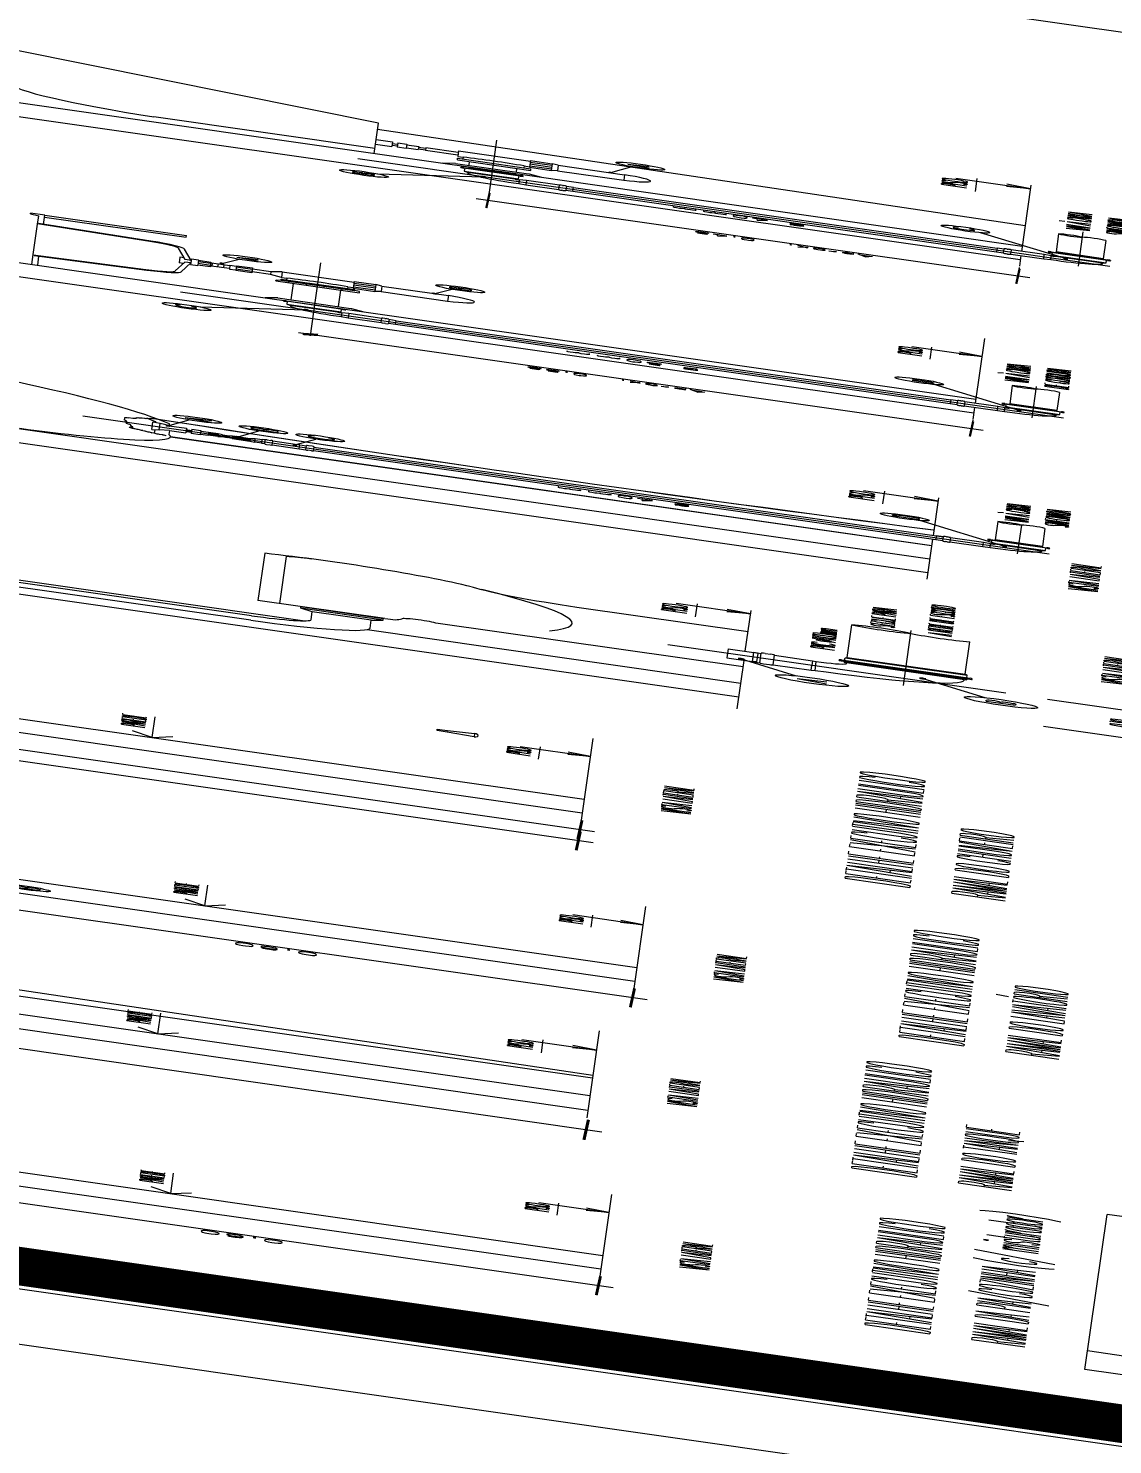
# Model space of a CAD drawing. Header units: millimetres. Extents: x -361192058 to 101130107379, y -14071650034 to 19218552450.
# Drawn here: x -132941.8 to -132774.2, y 43845.6 to 44064.6 of the extents above; entities that cross this region are included whole.
import ezdxf
from ezdxf.enums import TextEntityAlignment as Align

# ---------------------------------------------------------------- set-up
doc = ezdxf.new("R2010")
doc.units = ezdxf.units.MM
doc.header["$LTSCALE"] = 0.5
doc.linetypes.add('CENTER2', pattern=[28.575, 19.05, -3.175, 3.175, -3.175])
for name, color, linetype in [('01', 1, 'Continuous'), ('02', 2, 'Continuous'), ('DETALLHES_ESGOTO', 3, 'Continuous'), ('DETALLHES_HIDRAULICO', 4, 'Continuous'), ('TEXTO0', 7, 'Continuous'), ('TXT_0', 7, 'Continuous'), ('TXT_1', 3, 'Continuous'), ('TXT_2', 6, 'Continuous')]:
    doc.layers.add(name, color=color, linetype=linetype)
doc.styles.add('ADITIVOCAD', font='ROMANS.shx')
doc.styles.add('ROMANS', font='romans', dxfattribs={"height": 0.1})
doc.styles.get("Standard").update_dxf_attribs({"font": 'txt.shx', "height": 0.12})

# ---------------------------------------------------------------- blocks, each defined once
blk = doc.blocks.new('_ARCHTICK')
at = {"color": 0, "linetype": 'ByBlock', "const_width": 0.15}
blk.add_lwpolyline([(-0.5, -0.5), (0.5, 0.5)], dxfattribs=at)
blk = doc.blocks.new('APROVADO QUADRA 21.2 MBVII')
at = {"color": 0, "linetype": 'ByBlock', "lineweight": 18, "const_width": 0.00605}
blk.add_lwpolyline([(4771.6145, 2399.6934), (4771.5741, 2399.7337)], dxfattribs=at)
at = {"layer": '01', "lineweight": 18}
for p, q in [((4758.9411, 2399.2141), (4758.9411, 2399.241)), ((4758.9411, 2399.241), (4758.995, 2399.241)), ((4758.995, 2399.241), (4758.995, 2399.2141)), ((4758.9142, 2399.1434), (4758.9411, 2399.2141)), ((4758.9411, 2399.2141), (4758.995, 2399.2141)), ((4758.995, 2399.2141), (4759.0219, 2399.1434)), ((4759.0219, 2399.1434), (4758.9142, 2399.1434)), ((4758.9142, 2399.1434), (4758.9142, 2399.1391)), ((4759.0219, 2399.1391), (4759.0219, 2399.1434))]:
    blk.add_line(p, q, dxfattribs=at)
blk.add_arc((4758.9681, 2399.3876), 0.2542, 257.7761, 282.2239, dxfattribs=at)
at = {"layer": '02', "lineweight": 18}
blk.add_line((4785.5972, 2402.1617), (4785.5972, 2381.5989), dxfattribs=at)
blk.add_lwpolyline([(4738.2722, 2380.7867), (4799.4722, 2380.7867), (4799.4722, 2425.3367), (4738.2722, 2425.3367)], close=True, dxfattribs=at)
at = {"layer": '02', "lineweight": 18, "const_width": 0.1}
blk.add_lwpolyline([(4739.0222, 2381.5367), (4798.7222, 2381.5367), (4798.7222, 2424.5867), (4739.0222, 2424.5867)], close=True, dxfattribs=at)
at = {"layer": '02', "lineweight": 18}
blk.add_lwpolyline([(4738.2722, 2380.7867), (4736.3972, 2380.7867), (4736.3972, 2400.2867), (4738.2722, 2402.1617), (4739.0222, 2402.1617)], dxfattribs=at)
at = {"layer": 'DETALLHES_ESGOTO', "lineweight": 18}
for p, q in [((4761.8991, 2399.7616), (4761.8991, 2400.9989)), ((4761.744, 2399.7616), (4761.744, 2400.9569)), ((4774.2963, 2400.4788), (4774.2659, 2400.457)), ((4774.2963, 2400.4788), (4774.3123, 2400.4788)), ((4774.3123, 2400.4415), (4774.3123, 2400.4788)), ((4772.6063, 2400.457), (4772.9431, 2400.457)), ((4772.6063, 2400.4415), (4772.9188, 2400.4415)), ((4772.9167, 2400.4545), (4772.9649, 2400.1586)), ((4772.932, 2400.457), (4772.9802, 2400.1612)), ((4772.9431, 2400.457), (4773.9756, 2400.457)), ((4773.9385, 2400.1612), (4773.9866, 2400.457)), ((4773.9538, 2400.1586), (4774.0019, 2400.4545)), ((4773.9756, 2400.457), (4774.2659, 2400.457)), ((4773.9998, 2400.4415), (4774.3123, 2400.4415)), ((4774.2503, 2400.4415), (4774.2503, 2400.0693)), ((4774.3123, 2400.4415), (4774.3123, 2400.0693)), ((4778.1293, 2399.6159), (4778.1293, 2400.1974)), ((4767.6041, 2400.1396), (4767.607, 2400.1426)), ((4767.607, 2400.1426), (4767.61, 2400.1426)), ((4767.61, 2400.1426), (4767.613, 2400.1456)), ((4767.613, 2400.1456), (4767.6279, 2400.1456)), ((4767.6279, 2400.1456), (4767.6309, 2400.1426)), ((4767.6309, 2400.1426), (4767.6338, 2400.1426)), ((4767.6338, 2400.1426), (4767.6368, 2400.1396)), ((4767.6666, 2400.1426), (4767.7142, 2400.1426)), ((4767.6666, 2400.1396), (4767.6666, 2400.1426)), ((4767.7142, 2400.1456), (4767.7202, 2400.1456)), ((4767.7142, 2400.1426), (4767.7142, 2400.1456)), ((4767.7202, 2400.1456), (4767.7232, 2400.1486)), ((4767.7232, 2400.1486), (4767.7261, 2400.1486)), ((4767.7261, 2400.1515), (4767.7321, 2400.1515)), ((4767.7261, 2400.1486), (4767.7261, 2400.1515)), ((4767.7321, 2400.1545), (4767.8095, 2400.1545)), ((4767.7321, 2400.1515), (4767.7321, 2400.1545)), ((4767.8095, 2400.1575), (4767.8274, 2400.1575)), ((4767.8095, 2400.1545), (4767.8095, 2400.1575)), ((4767.8274, 2400.1575), (4767.8333, 2400.1605)), ((4767.8333, 2400.1605), (4767.9316, 2400.1605)), ((4767.9316, 2400.1605), (4767.9316, 2400.1575)), ((4767.9316, 2400.1575), (4767.9346, 2400.1545)), ((4767.9346, 2400.1545), (4767.9375, 2400.1515)), ((4767.9375, 2400.1515), (4767.9405, 2400.1515)), ((4767.9405, 2400.1515), (4767.9405, 2400.1396)), ((4767.5713, 2400.1099), (4767.5743, 2400.1099)), ((4767.5713, 2400.1039), (4767.5713, 2400.1099)), ((4767.5743, 2400.1099), (4767.5773, 2400.1129)), ((4767.5773, 2400.1158), (4767.5802, 2400.1158)), ((4767.5773, 2400.1129), (4767.5773, 2400.1158)), ((4767.5802, 2400.1188), (4767.5862, 2400.1218)), ((4767.5802, 2400.1158), (4767.5802, 2400.1188)), ((4767.5862, 2400.1218), (4767.5892, 2400.1248)), ((4767.5892, 2400.1277), (4767.5921, 2400.1277)), ((4767.5892, 2400.1248), (4767.5892, 2400.1277)), ((4767.5921, 2400.1277), (4767.5951, 2400.1307)), ((4767.5951, 2400.1337), (4767.5981, 2400.1337)), ((4767.5951, 2400.1307), (4767.5951, 2400.1337)), ((4767.5981, 2400.1367), (4767.6011, 2400.1367)), ((4767.5981, 2400.1337), (4767.5981, 2400.1367)), ((4767.6011, 2400.1396), (4767.6041, 2400.1396)), ((4767.6011, 2400.1367), (4767.6011, 2400.1396)), ((4767.6368, 2400.1396), (4767.6368, 2400.1367)), ((4767.6368, 2400.1367), (4767.6547, 2400.1367)), ((4767.6547, 2400.1367), (4767.6577, 2400.1396)), ((4767.6577, 2400.1396), (4767.6666, 2400.1396)), ((4767.9405, 2400.1396), (4767.9435, 2400.1396)), ((4767.9435, 2400.1396), (4767.9465, 2400.1367)), ((4767.9465, 2400.1367), (4767.9524, 2400.1337)), ((4767.9524, 2400.1337), (4767.9554, 2400.1337)), ((4767.9554, 2400.1337), (4767.9614, 2400.1307)), ((4767.9614, 2400.1307), (4767.9792, 2400.1307)), ((4767.9792, 2400.1307), (4767.9792, 2400.1277)), ((4767.9792, 2400.1277), (4767.9852, 2400.1277)), ((4767.9852, 2400.1277), (4767.9852, 2400.1248)), ((4767.9852, 2400.1248), (4767.9882, 2400.1248)), ((4767.9882, 2400.1248), (4767.9882, 2400.1218)), ((4767.9882, 2400.1218), (4767.9911, 2400.1188)), ((4767.9911, 2400.1188), (4767.9941, 2400.1158)), ((4767.9941, 2400.1158), (4767.9941, 2400.1099)), ((4767.9941, 2400.1099), (4767.9971, 2400.1099)), ((4767.9971, 2400.1099), (4767.9971, 2400.1069)), ((4767.9971, 2400.1069), (4768.0001, 2400.1069)), ((4768.0001, 2400.1069), (4768.0001, 2400.1039)), ((4767.5266, 2400.0682), (4767.5296, 2400.0712)), ((4767.5266, 2400.0652), (4767.5266, 2400.0682)), ((4767.5296, 2400.0712), (4767.5326, 2400.0742)), ((4767.5326, 2400.0742), (4767.5356, 2400.0771)), ((4767.5356, 2400.0771), (4767.5415, 2400.0771)), ((4767.5415, 2400.0801), (4767.5445, 2400.0801)), ((4767.5415, 2400.0771), (4767.5415, 2400.0801)), ((4767.6595, 2400.0793), (4767.5415, 2400.0793)), ((4767.5445, 2400.0861), (4767.5475, 2400.0861)), ((4767.5445, 2400.0801), (4767.5445, 2400.0861)), ((4767.5475, 2400.089), (4767.5505, 2400.089)), ((4767.5475, 2400.0861), (4767.5475, 2400.089)), ((4767.5505, 2400.092), (4767.5534, 2400.095)), ((4767.5505, 2400.089), (4767.5505, 2400.092)), ((4767.5534, 2400.095), (4767.5564, 2400.098)), ((4767.5564, 2400.098), (4767.5594, 2400.098)), ((4767.5594, 2400.101), (4767.5653, 2400.101)), ((4767.5594, 2400.098), (4767.5594, 2400.101)), ((4767.5653, 2400.101), (4767.5683, 2400.1039)), ((4767.5683, 2400.1039), (4767.5713, 2400.1039)), ((4767.6587, 2400.0868), (4767.673, 2400.068)), ((4767.6587, 2400.0868), (4767.9073, 2400.0868)), ((4767.673, 2400.068), (4767.8922, 2400.068)), ((4767.705, 2400.0411), (4767.673, 2400.068)), ((4767.8601, 2400.0411), (4767.8922, 2400.068)), ((4767.8922, 2400.068), (4767.9073, 2400.0868)), ((4767.9273, 2400.0793), (4767.9057, 2400.0793)), ((4768.0001, 2400.1039), (4768.009, 2400.1039)), ((4768.009, 2400.1039), (4768.009, 2400.101)), ((4768.009, 2400.101), (4768.012, 2400.101)), ((4768.012, 2400.101), (4768.012, 2400.098)), ((4768.012, 2400.098), (4768.0179, 2400.098)), ((4768.0179, 2400.098), (4768.0179, 2400.095)), ((4768.0179, 2400.095), (4768.0209, 2400.095)), ((4768.0209, 2400.095), (4768.0239, 2400.092)), ((4768.0239, 2400.092), (4768.0269, 2400.092)), ((4768.0269, 2400.092), (4768.0269, 2400.089)), ((4768.0269, 2400.089), (4768.0299, 2400.089)), ((4768.0299, 2400.089), (4768.0299, 2400.0861)), ((4768.0299, 2400.0861), (4768.0358, 2400.0861)), ((4768.0358, 2400.0861), (4768.0358, 2400.0831)), ((4773.0717, 2400.0848), (4773.4139, 2400.0634)), ((4773.0717, 2400.0693), (4773.4139, 2400.0479)), ((4773.5591, 2400.0779), (4773.3578, 2400.078)), ((4773.3578, 2400.0669), (4773.3578, 2400.078)), ((4773.5039, 2400.0634), (4773.8469, 2400.0848)), ((4773.5039, 2400.0479), (4773.8469, 2400.0693)), ((4773.5591, 2400.0669), (4773.5591, 2400.0779)), ((4774.2503, 2400.0693), (4774.3123, 2400.0693)), ((4767.5002, 2400.0361), (4767.5002, 2398.0352)), ((4767.5068, 2400.0361), (4767.5068, 2398.0352)), ((4767.5088, 2400.0474), (4767.5117, 2400.0474)), ((4767.5117, 2400.0504), (4767.5177, 2400.0504)), ((4767.5117, 2400.0474), (4767.5117, 2400.0504)), ((4767.5177, 2400.0533), (4767.5207, 2400.0533)), ((4767.5177, 2400.0504), (4767.5177, 2400.0533)), ((4767.5207, 2400.0563), (4767.5237, 2400.0563)), ((4767.5207, 2400.0533), (4767.5207, 2400.0563)), ((4767.5237, 2400.0652), (4767.5266, 2400.0652)), ((4767.5237, 2400.0563), (4767.5237, 2400.0652)), ((4767.705, 2400.0411), (4767.5644, 2400.0411)), ((4767.705, 2400.0411), (4767.705, 2399.9983)), ((4767.8601, 2400.0432), (4767.9273, 2400.0432)), ((4767.8601, 2400.0432), (4767.8601, 2399.9983)), ((4773.5591, 2400.0479), (4773.3578, 2400.0479)), ((4773.3578, 2400.0479), (4773.3578, 2400.0289)), ((4773.4139, 2400.0479), (4773.4139, 2400.0634)), ((4773.5039, 2400.0479), (4773.5039, 2400.0634)), ((4773.5591, 2400.0479), (4773.5591, 2400.0289)), ((4767.8601, 2399.9983), (4767.705, 2399.9983)), ((4767.7516, 2399.9983), (4767.7516, 2399.984)), ((4767.8136, 2399.9983), (4767.8136, 2399.984)), ((4773.375, 2400.0289), (4773.3578, 2400.0289)), ((4773.375, 2399.9966), (4773.375, 2400.0289)), ((4773.5419, 2400.0289), (4773.375, 2400.0289)), ((4773.5419, 2399.9966), (4773.375, 2399.9966)), ((4773.4088, 2399.9462), (4773.4088, 2399.9944)), ((4773.4271, 2399.9966), (4773.4271, 2400.0289)), ((4773.4899, 2399.9966), (4773.4899, 2400.0289)), ((4773.5106, 2399.9462), (4773.5106, 2399.9944)), ((4773.5419, 2400.0289), (4773.5591, 2400.0289)), ((4773.5419, 2400.0289), (4773.5419, 2399.9966)), ((4767.705, 2399.9601), (4767.705, 2399.984)), ((4767.8601, 2399.984), (4767.705, 2399.984)), ((4767.8601, 2399.9601), (4767.705, 2399.9601)), ((4767.7302, 2399.9601), (4767.7302, 2399.9397)), ((4767.835, 2399.9601), (4767.835, 2399.9397)), ((4767.8601, 2399.984), (4767.8601, 2399.9601)), ((4773.5106, 2399.9928), (4773.4088, 2399.9928)), ((4773.5106, 2399.9773), (4773.4088, 2399.9773)), ((4773.5106, 2399.9618), (4773.4088, 2399.9618)), ((4767.835, 2399.9397), (4767.7302, 2399.9397)), ((4767.8271, 2399.9397), (4767.7372, 2399.9397)), ((4767.7372, 2399.9141), (4767.7372, 2399.9397)), ((4767.7462, 2399.9141), (4767.7462, 2399.9397)), ((4767.7617, 2399.9141), (4767.7617, 2399.9397)), ((4767.7772, 2399.9141), (4767.7772, 2399.9397)), ((4767.7927, 2399.9141), (4767.7927, 2399.9397)), ((4767.8082, 2399.9141), (4767.8082, 2399.9397)), ((4767.8271, 2399.9141), (4767.8271, 2399.9397)), ((4773.375, 2399.8869), (4773.375, 2399.9293)), ((4773.5419, 2399.9293), (4773.375, 2399.9293)), ((4773.525, 2399.9462), (4773.3953, 2399.9462)), ((4773.3953, 2399.9462), (4773.3953, 2399.9293)), ((4773.4271, 2399.8869), (4773.4271, 2399.9293)), ((4773.4899, 2399.8869), (4773.4899, 2399.9293)), ((4773.525, 2399.9462), (4773.525, 2399.9293)), ((4773.5419, 2399.9293), (4773.5419, 2399.8869)), ((4767.7372, 2399.9141), (4767.7516, 2399.903)), ((4767.8271, 2399.9141), (4767.7372, 2399.9141)), ((4767.7372, 2399.8769), (4767.7516, 2399.8903)), ((4767.7516, 2399.903), (4767.7516, 2399.8903)), ((4767.8136, 2399.903), (4767.7516, 2399.903)), ((4767.8136, 2399.8903), (4767.7516, 2399.8903)), ((4767.8136, 2399.903), (4767.8271, 2399.9141)), ((4767.8136, 2399.903), (4767.8136, 2399.8903)), ((4767.8136, 2399.8903), (4767.8271, 2399.8769)), ((4773.5419, 2399.8869), (4773.375, 2399.8869)), ((4773.4139, 2399.8385), (4773.4139, 2399.8869)), ((4773.5039, 2399.8385), (4773.5039, 2399.8869)), ((4767.8271, 2399.8769), (4767.7372, 2399.8769)), ((4767.7372, 2399.8769), (4767.7372, 2399.83)), ((4767.7462, 2399.8769), (4767.7462, 2399.83)), ((4767.7617, 2399.8769), (4767.7617, 2399.83)), ((4767.7772, 2399.8769), (4767.7772, 2399.83)), ((4767.7927, 2399.8769), (4767.7927, 2399.83)), ((4767.8082, 2399.8769), (4767.8082, 2399.83)), ((4767.8271, 2399.8769), (4767.8271, 2399.83)), ((4767.7372, 2399.83), (4767.7206, 2399.8172)), ((4767.8271, 2399.83), (4767.7372, 2399.83)), ((4767.8271, 2399.83), (4767.8446, 2399.8172)), ((4772.6063, 2399.8437), (4772.6063, 2399.7755)), ((4772.659, 2399.8111), (4772.6063, 2399.8437)), ((4772.659, 2399.8111), (4772.659, 2399.6246)), ((4773.22, 2399.8222), (4773.2618, 2399.8222)), ((4773.22, 2399.8222), (4773.22, 2399.6023)), ((4773.2618, 2399.8222), (4773.2725, 2399.8087)), ((4773.3663, 2399.8091), (4773.4139, 2399.8385)), ((4773.5039, 2399.8385), (4773.4139, 2399.8385)), ((4773.5515, 2399.8091), (4773.5039, 2399.8385)), ((4767.7063, 2399.7856), (4767.7063, 2399.7761)), ((4767.7115, 2399.7908), (4767.8536, 2399.7908)), ((4767.715, 2399.7986), (4767.8496, 2399.7986)), ((4767.7156, 2399.7908), (4767.7156, 2399.7986)), ((4767.8496, 2399.7908), (4767.8496, 2399.7986)), ((4767.8589, 2399.7856), (4767.8589, 2399.7761)), ((4772.4943, 2399.7854), (4772.4757, 2399.7761)), ((4772.4757, 2399.7761), (4772.4757, 2399.652)), ((4772.5808, 2399.7854), (4772.4943, 2399.7854)), ((4772.4943, 2399.7854), (4772.4943, 2399.6427)), ((4772.5808, 2399.7854), (4772.5808, 2399.7878)), ((4772.5886, 2399.7956), (4772.5917, 2399.7956)), ((4772.5994, 2399.7878), (4772.5994, 2399.6392)), ((4772.6063, 2399.7755), (4772.5994, 2399.7755)), ((4772.6063, 2399.7755), (4772.6063, 2399.6513)), ((4772.659, 2399.7759), (4773.22, 2399.7759)), ((4773.22, 2399.7884), (4773.2725, 2399.7884)), ((4773.2725, 2399.8087), (4773.2725, 2399.6158)), ((4773.2725, 2399.8087), (4773.3058, 2399.8087)), ((4773.3058, 2399.8087), (4773.3058, 2399.6158)), ((4773.3663, 2399.7947), (4773.3058, 2399.7947)), ((4773.5524, 2399.8091), (4773.3663, 2399.8091)), ((4773.3663, 2399.8091), (4773.3663, 2399.7947)), ((4773.5524, 2399.8091), (4773.5524, 2399.62)), ((4764.0514, 2399.7504), (4762.4441, 2399.7504)), ((4762.4441, 2399.4168), (4762.4441, 2399.7504)), ((4767.7115, 2399.7708), (4767.8536, 2399.7708)), ((4767.7156, 2399.7708), (4767.7156, 2399.6827)), ((4767.8496, 2399.7708), (4767.8496, 2399.6827)), ((4773.22, 2399.7419), (4773.2725, 2399.7419)), ((4767.7156, 2399.6999), (4767.8496, 2399.6999)), ((4762.4441, 2399.6929), (4764.049, 2399.6929)), ((4767.7063, 2399.668), (4767.7063, 2399.6774)), ((4767.7115, 2399.6827), (4767.8536, 2399.6827)), ((4767.7115, 2399.6627), (4767.8536, 2399.6627)), ((4767.7206, 2399.6627), (4767.7206, 2398.0083)), ((4767.8446, 2399.6627), (4767.8446, 2398.0083)), ((4767.8589, 2399.668), (4767.8589, 2399.6774)), ((4773.22, 2399.6953), (4773.2725, 2399.6953)), ((4762.3196, 2399.6065), (4762.3831, 2399.6375)), ((4762.3831, 2399.4204), (4762.3831, 2399.6375)), ((4762.3831, 2399.6375), (4762.4441, 2399.6375)), ((4762.4296, 2399.4204), (4762.4296, 2399.6375)), ((4772.341, 2399.6406), (4772.3317, 2399.622)), ((4772.4651, 2399.6406), (4772.341, 2399.6406)), ((4772.4744, 2399.622), (4772.4651, 2399.6406)), ((4772.4757, 2399.652), (4772.4943, 2399.6427)), ((4772.4943, 2399.6427), (4772.5808, 2399.6427)), ((4772.5808, 2399.6392), (4772.5808, 2399.6427)), ((4772.5917, 2399.6315), (4772.5886, 2399.6315)), ((4772.6063, 2399.6513), (4772.5994, 2399.6513)), ((4772.659, 2399.6515), (4773.22, 2399.6515)), ((4773.22, 2399.6488), (4773.2725, 2399.6488)), ((4773.3663, 2399.6347), (4773.3058, 2399.6347)), ((4773.3663, 2399.6347), (4773.3663, 2399.62)), ((4762.0542, 2399.6065), (4762.3196, 2399.6065)), ((4762.3196, 2399.4514), (4762.3196, 2399.6065)), ((4772.4744, 2399.622), (4772.3317, 2399.622)), ((4772.3317, 2399.622), (4772.3317, 2399.5351)), ((4772.4744, 2399.5351), (4772.4744, 2399.622)), ((4772.659, 2399.617), (4772.6063, 2399.5844)), ((4772.659, 2399.6246), (4772.659, 2399.6182)), ((4772.659, 2399.6182), (4772.659, 2399.617)), ((4773.22, 2399.6023), (4773.2618, 2399.6023)), ((4773.2618, 2399.6023), (4773.2725, 2399.6158)), ((4773.2725, 2399.6158), (4773.3058, 2399.6158)), ((4773.5757, 2399.62), (4773.3454, 2399.62)), ((4773.3454, 2399.62), (4773.3454, 2399.563)), ((4773.3982, 2399.62), (4773.3982, 2399.563)), ((4773.4602, 2399.62), (4773.4602, 2399.563)), ((4773.5223, 2399.62), (4773.5223, 2399.563)), ((4773.5757, 2399.62), (4773.5757, 2399.563)), ((4778.2723, 2399.6159), (4778.2723, 2399.5731)), ((4778.4274, 2399.6159), (4778.4274, 2399.5731)), ((4778.7908, 2399.6159), (4778.6579, 2397.9122)), ((4773.5757, 2399.563), (4773.3454, 2399.563)), ((4773.3663, 2399.547), (4773.3454, 2399.563)), ((4773.5524, 2399.547), (4773.5757, 2399.563)), ((4778.4274, 2399.5731), (4778.2723, 2399.5731)), ((4778.2723, 2399.5349), (4778.2723, 2399.5588)), ((4778.4274, 2399.5588), (4778.2723, 2399.5588)), ((4778.3188, 2399.5731), (4778.3188, 2399.5588)), ((4778.3809, 2399.5731), (4778.3809, 2399.5588)), ((4778.4274, 2399.5588), (4778.4274, 2399.5349)), ((4772.3212, 2399.5243), (4772.3212, 2399.5274)), ((4772.329, 2399.5351), (4772.4776, 2399.5351)), ((4772.4776, 2399.5165), (4772.329, 2399.5165)), ((4772.341, 2399.5165), (4772.341, 2399.4979)), ((4772.4651, 2399.4979), (4772.4651, 2399.5165)), ((4772.4854, 2399.5274), (4772.4854, 2399.5243)), ((4773.3663, 2399.547), (4773.3663, 2399.3724)), ((4773.5524, 2399.547), (4773.3663, 2399.547)), ((4773.5524, 2399.547), (4773.5524, 2399.3724)), ((4778.4274, 2399.5349), (4778.2723, 2399.5349)), ((4778.2974, 2399.5349), (4778.2974, 2399.5038)), ((4778.4023, 2399.5349), (4778.4023, 2399.5038)), ((4772.341, 2399.4979), (4772.341, 2398.0398)), ((4772.341, 2399.4979), (4772.4651, 2399.4979)), ((4772.4651, 2399.4979), (4772.4651, 2398.0398)), ((4778.4023, 2399.5038), (4778.2974, 2399.5038)), ((4778.3944, 2399.4849), (4778.3044, 2399.4849)), ((4778.3044, 2399.3996), (4778.3044, 2399.4849)), ((4778.3188, 2399.5038), (4778.3188, 2399.4849)), ((4778.3809, 2399.5038), (4778.3809, 2399.4849)), ((4778.3944, 2399.3996), (4778.3944, 2399.4849)), ((4762.0542, 2399.4514), (4762.3196, 2399.4514)), ((4762.3196, 2399.4514), (4762.3831, 2399.4204)), ((4762.3831, 2399.4204), (4762.4441, 2399.4204)), ((4777.959, 2399.4355), (4777.959, 2399.3673)), ((4778.0117, 2399.403), (4777.959, 2399.4355)), ((4773.5524, 2399.3724), (4773.3663, 2399.3724)), ((4777.7956, 2399.3772), (4777.7956, 2399.2345)), ((4777.959, 2399.3673), (4777.9352, 2399.3671)), ((4777.959, 2399.3673), (4777.959, 2399.2432)), ((4778.0117, 2399.403), (4778.0117, 2399.2165)), ((4778.1393, 2399.3678), (4778.0117, 2399.3678)), ((4778.1393, 2399.3992), (4778.1393, 2399.2064)), ((4778.1393, 2399.3992), (4778.1963, 2399.3992)), ((4778.1963, 2399.3992), (4778.1963, 2399.2064)), ((4778.2568, 2399.3853), (4778.1963, 2399.3853)), ((4778.4429, 2399.3996), (4778.2568, 2399.3996)), ((4778.2568, 2399.3996), (4778.2568, 2399.3853)), ((4778.4429, 2399.3996), (4778.4429, 2399.2106)), ((4762.5371, 2398.4763), (4762.5371, 2399.284)), ((4777.959, 2399.2432), (4777.9352, 2399.2431)), ((4778.1393, 2399.2433), (4778.0117, 2399.2433)), ((4778.2568, 2399.2252), (4778.1963, 2399.2252)), ((4778.2568, 2399.2252), (4778.2568, 2399.2106)), ((4777.7757, 2399.2138), (4777.633, 2399.2138)), ((4778.0117, 2399.2088), (4777.959, 2399.1763)), ((4778.0117, 2399.2165), (4778.0117, 2399.2101)), ((4778.0117, 2399.2101), (4778.0117, 2399.2088)), ((4778.1393, 2399.2064), (4778.1963, 2399.2064)), ((4778.4662, 2399.2106), (4778.2359, 2399.2106)), ((4778.2359, 2399.2106), (4778.2359, 2399.1536)), ((4778.2887, 2399.2106), (4778.2887, 2399.1536)), ((4778.3507, 2399.2106), (4778.3507, 2399.1536)), ((4778.4128, 2399.2106), (4778.4128, 2399.1536)), ((4778.4662, 2399.2106), (4778.4662, 2399.1536)), ((4778.4662, 2399.1536), (4778.2359, 2399.1536)), ((4778.2568, 2399.1376), (4778.2359, 2399.1536)), ((4778.4429, 2399.1376), (4778.4662, 2399.1536)), ((4778.4429, 2399.1376), (4778.2568, 2399.1376)), ((4778.2568, 2399.1376), (4778.2568, 2398.9629)), ((4778.4429, 2399.1376), (4778.4429, 2398.9629)), ((4777.6423, 2399.0898), (4777.6423, 2397.9763)), ((4777.7664, 2399.0898), (4777.7664, 2397.9763)), ((4778.4429, 2398.9629), (4778.2568, 2398.9629)), ((4763.7468, 2398.9262), (4763.7468, 2398.4763)), ((4762.7617, 2398.5213), (4762.7617, 2398.4541)), ((4763.0727, 2398.5213), (4762.7617, 2398.5213)), ((4763.0727, 2398.5213), (4763.0727, 2398.4541)), ((4762.7553, 2398.4541), (4763.0791, 2398.4541)), ((4762.7553, 2398.4541), (4762.7553, 2398.4344)), ((4762.7724, 2398.4434), (4762.7617, 2398.4541)), ((4762.7617, 2398.4541), (4763.0727, 2398.4541)), ((4763.062, 2398.4434), (4763.0727, 2398.4541)), ((4763.0791, 2398.4541), (4763.0791, 2398.4344)), ((4762.742, 2398.4246), (4762.742, 2398.4094)), ((4762.7517, 2398.4344), (4763.0827, 2398.4344)), ((4763.062, 2398.4434), (4762.7724, 2398.4434)), ((4763.0924, 2398.4246), (4763.0924, 2398.4094)), ((4762.7517, 2398.3997), (4763.0827, 2398.3997)), ((4762.7553, 2398.3997), (4762.7553, 2398.2994)), ((4763.0791, 2398.3997), (4763.0791, 2398.2994)), ((4762.7553, 2398.2994), (4762.9172, 2398.2994)), ((4762.7553, 2398.2994), (4762.765, 2398.2897)), ((4763.0791, 2398.2994), (4762.9172, 2398.2994)), ((4763.0791, 2398.2994), (4763.0694, 2398.2897)), ((4762.765, 2398.2897), (4762.765, 2398.2606)), ((4762.765, 2398.2897), (4763.0694, 2398.2897)), ((4763.0694, 2398.2897), (4763.0694, 2398.2771)), ((4763.2078, 2398.2256), (4763.2078, 2397.8875)), ((4763.2134, 2398.2312), (4763.2389, 2398.2312)), ((4763.2445, 2398.2256), (4763.2445, 2397.8875)), ((4763.15, 2398.211), (4763.1807, 2398.211)), ((4763.1807, 2398.2179), (4763.1807, 2397.8952)), ((4763.1807, 2398.2179), (4763.2078, 2398.2179)), ((4763.1807, 2398.211), (4763.1807, 2397.9021)), ((4763.2445, 2398.2171), (4763.3327, 2398.2171)), ((4763.3327, 2398.2171), (4763.3327, 2397.896)), ((4763.3327, 2398.2171), (4763.3531, 2398.2116)), ((4763.3531, 2398.2116), (4764.4642, 2398.2116)), ((4763.3531, 2398.2116), (4763.3531, 2397.9015)), ((4763.15, 2397.9021), (4763.1807, 2397.9021)), ((4763.1807, 2397.8952), (4763.2078, 2397.8952)), ((4763.2445, 2397.896), (4763.3327, 2397.896)), ((4763.3327, 2397.896), (4763.3531, 2397.9015)), ((4763.3531, 2397.9015), (4764.4635, 2397.9015)), ((4767.7113, 2397.9028), (4767.8539, 2397.9028)), ((4772.3317, 2397.9157), (4772.4744, 2397.9157)), ((4772.4951, 2397.8958), (4772.4951, 2397.7532)), ((4763.2134, 2397.8819), (4763.2389, 2397.8819)), ((4767.8747, 2397.8829), (4767.8747, 2397.7403)), ((4768.6181, 2397.8736), (4767.9987, 2397.8736)), ((4773.2385, 2397.8865), (4772.6192, 2397.8865)), ((4777.633, 2397.8523), (4777.7757, 2397.8523)), ((4777.7964, 2397.8324), (4777.7964, 2397.6897)), ((4778.5398, 2397.8231), (4777.9205, 2397.8231)), ((4768.6181, 2397.7496), (4767.9987, 2397.7496)), ((4773.2385, 2397.7625), (4772.6192, 2397.7625)), ((4778.5398, 2397.699), (4777.9205, 2397.699))]:
    blk.add_line(p, q, dxfattribs=at)
for points in [[(4777.9592, 2399.6159), (4778.9931, 2399.6159), (4779.697, 2400.5784)], [(4767.7206, 2399.7986), (4767.7206, 2399.8172), (4767.8446, 2399.8172), (4767.8446, 2399.7986)], [(4777.8981, 2399.3772), (4777.7956, 2399.3772), (4777.777, 2399.3679), (4777.777, 2399.2439), (4777.7956, 2399.2345), (4777.8981, 2399.2345)], [(4777.9166, 2399.2431), (4777.9352, 2399.2431), (4777.9352, 2399.3671), (4777.9166, 2399.3671)], [(4777.7757, 2399.127), (4777.7757, 2399.2138), (4777.7664, 2399.2324), (4777.6423, 2399.2324), (4777.633, 2399.2138), (4777.633, 2399.127)], [(4777.6423, 2399.1084), (4777.6423, 2399.0898), (4777.7664, 2399.0898), (4777.7664, 2399.1084)], [(4772.4651, 2398.0212), (4772.4651, 2398.0398), (4772.341, 2398.0398), (4772.341, 2398.0212)], [(4767.8446, 2398.0083), (4767.8446, 2398.0269), (4767.7206, 2398.0269), (4767.7206, 2398.0083)], [(4767.7113, 2397.9897), (4767.7113, 2397.9028), (4767.7206, 2397.8842), (4767.8446, 2397.8842), (4767.8539, 2397.9028), (4767.8539, 2397.9897)], [(4772.3317, 2398.0026), (4772.3317, 2397.9157), (4772.341, 2397.8971), (4772.4651, 2397.8971), (4772.4744, 2397.9157), (4772.4744, 2398.0026)], [(4777.7664, 2397.9577), (4777.7664, 2397.9763), (4777.6423, 2397.9763), (4777.6423, 2397.9577)], [(4777.633, 2397.9391), (4777.633, 2397.8523), (4777.6423, 2397.8337), (4777.7664, 2397.8337), (4777.7757, 2397.8523), (4777.7757, 2397.9391)], [(4772.5819, 2397.8958), (4772.4951, 2397.8958), (4772.4765, 2397.8865), (4772.4765, 2397.7625), (4772.4951, 2397.7532), (4772.5819, 2397.7532)], [(4767.9615, 2397.8829), (4767.8747, 2397.8829), (4767.856, 2397.8736), (4767.856, 2397.7496), (4767.8747, 2397.7403), (4767.9615, 2397.7403)], [(4767.9801, 2397.7496), (4767.9987, 2397.7496), (4767.9987, 2397.8736), (4767.9801, 2397.8736)], [(4772.6006, 2397.7625), (4772.6192, 2397.7625), (4772.6192, 2397.8865), (4772.6006, 2397.8865)], [(4777.8833, 2397.8324), (4777.7964, 2397.8324), (4777.7778, 2397.8231), (4777.7778, 2397.699), (4777.7964, 2397.6897), (4777.8833, 2397.6897)], [(4777.9019, 2397.699), (4777.9205, 2397.699), (4777.9205, 2397.8231), (4777.9019, 2397.8231)]]:
    blk.add_lwpolyline(points, dxfattribs=at)
for points in [[(4777.9167, 2399.2311, -0.414214), (4777.9089, 2399.2233), (4777.9058, 2399.2233, -0.414214), (4777.8981, 2399.2311), (4777.8981, 2399.3797, -0.414214), (4777.9058, 2399.3874), (4777.9089, 2399.3874, -0.414214), (4777.9167, 2399.3797)], [(4777.6303, 2399.1084, -0.414214), (4777.6225, 2399.1161), (4777.6225, 2399.1192, -0.414214), (4777.6303, 2399.127), (4777.7789, 2399.127, -0.414214), (4777.7867, 2399.1192), (4777.7867, 2399.1161, -0.414214), (4777.7789, 2399.1084)], [(4767.8566, 2398.0083, -0.414214), (4767.8644, 2398.0006), (4767.8644, 2397.9975, -0.414214), (4767.8566, 2397.9897), (4767.708, 2397.9897, -0.414214), (4767.7003, 2397.9975), (4767.7003, 2398.0006, -0.414214), (4767.708, 2398.0083)], [(4772.4771, 2398.0212, -0.414214), (4772.4848, 2398.0135), (4772.4848, 2398.0103, -0.414214), (4772.4771, 2398.0026), (4772.3285, 2398.0026, -0.414214), (4772.3207, 2398.0103), (4772.3207, 2398.0135, -0.414214), (4772.3285, 2398.0212)], [(4777.7784, 2397.9577, -0.414214), (4777.7862, 2397.95), (4777.7862, 2397.9469, -0.414214), (4777.7784, 2397.9391), (4777.6298, 2397.9391, -0.414214), (4777.622, 2397.9469), (4777.622, 2397.95, -0.414214), (4777.6298, 2397.9577)], [(4767.9801, 2397.7375, -0.414214), (4767.9724, 2397.7298), (4767.9693, 2397.7298, -0.414214), (4767.9615, 2397.7375), (4767.9615, 2397.8862, -0.414214), (4767.9693, 2397.8939), (4767.9724, 2397.8939, -0.414214), (4767.9801, 2397.8862)], [(4772.6006, 2397.7504, -0.414214), (4772.5928, 2397.7427), (4772.5897, 2397.7427, -0.414214), (4772.5819, 2397.7504), (4772.5819, 2397.8991, -0.414214), (4772.5897, 2397.9068), (4772.5928, 2397.9068, -0.414214), (4772.6006, 2397.8991)], [(4777.9019, 2397.687, -0.414214), (4777.8941, 2397.6792), (4777.891, 2397.6792, -0.414214), (4777.8833, 2397.687), (4777.8833, 2397.8356, -0.414214), (4777.891, 2397.8434), (4777.8941, 2397.8434, -0.414214), (4777.9019, 2397.8356)]]:
    blk.add_lwpolyline(points, format="xyb", close=True, dxfattribs=at)
for centre, radius, start, end in [((4778.5772, 2400.1275), 0.4533, 92.5756, 171.131), ((4767.5549, 2401.4126), 1.4191, 285.2129, 318.0625), ((4767.498, 2400.4744), 0.4383, 186.1463, 278.7105), ((4773.0717, 2400.1779), 0.1086, 190.2262, 270), ((4773.0717, 2400.1779), 0.0931, 190.3048, 270), ((4773.8469, 2400.1779), 0.0931, 270, 349.6952), ((4773.8469, 2400.1779), 0.1086, 270, 349.7738), ((4767.5549, 2401.4487), 1.4191, 285.2129, 288.6242), ((4773.8435, 2399.0606), 5.9005, 169.9861, 189.99617), ((4773.8435, 2399.0606), 5.8976, 169.9861, 189.99617), ((4767.7115, 2399.7856), 0.00525, 90, 180), ((4767.7115, 2399.7761), 0.00525, 180, 270), ((4767.8536, 2399.7856), 0.00525, 0, 90), ((4767.8536, 2399.7761), 0.00525, 270, 0), ((4772.465, 2399.652), 0.1245, 85.089, 185.2528), ((4772.5886, 2399.7878), 0.00775, 90, 180), ((4772.5917, 2399.7878), 0.00775, 0, 90), ((4773.1307, 2399.7147), 0.2488, 341.2365, 18.7635), ((4762.0542, 2399.7616), 0.3102, 180, 270), ((4762.0542, 2399.7616), 0.1551, 180, 270), ((4763.6217, 2399.5649), 0.468, 309.7326, 23.3543), ((4763.9834, 2399.6227), 0.0961, 3.6285, 46.9075), ((4767.7115, 2399.6774), 0.00525, 90, 180), ((4767.7115, 2399.668), 0.00525, 180, 270), ((4767.8536, 2399.6774), 0.00525, 360, 90), ((4767.8536, 2399.668), 0.00525, 270, 0), ((4772.4754, 2399.6416), 0.0104, 88.7401, 185.4496), ((4772.5886, 2399.6392), 0.00775, 180, 270), ((4772.5917, 2399.6392), 0.00775, 270, 0), ((4772.329, 2399.5274), 0.00775, 90, 180), ((4772.329, 2399.5243), 0.00775, 180, 270), ((4772.4776, 2399.5274), 0.00775, 360, 90), ((4772.4776, 2399.5243), 0.00775, 270, 360), ((4762.4823, 2399.416), 0.0383, 178.7386, 222.5545), ((4762.5952, 2399.7667), 0.4022, 249.4706, 257.9508), ((4762.5079, 2399.324), 0.0495, 306.1078, 86.1938), ((4773.4593, 2399.3996), 0.097, 196.3291, 343.6709), ((4777.7663, 2399.2438), 0.1245, 85.089, 185.2528), ((4778.0212, 2399.3052), 0.2488, 341.2365, 18.7635), ((4777.7768, 2399.2334), 0.0104, 88.7401, 185.4496), ((4764.057, 2398.9262), 0.3102, 116.0293, 180), ((4763.1725, 2400.0628), 1.1304, 251.9808, 308.4562), ((4778.3498, 2398.9902), 0.097, 196.3291, 343.6709), ((4762.7517, 2398.4246), 0.00977, 90, 180), ((4762.7517, 2398.4094), 0.00977, 180, 270), ((4763.0827, 2398.4246), 0.00977, 0, 90), ((4763.0827, 2398.4094), 0.00977, 270, 0), ((4763.15, 2398.2932), 0.0822, 191.2348, 270), ((4763.15, 2398.2882), 0.386, 184.0944, 270), ((4763.2134, 2398.2256), 0.00566, 90, 180), ((4763.2389, 2398.2256), 0.00566, 360, 90), ((4764.5508, 2398.1338), 0.1164, 138.0725, 221.8358), ((4764.3775, 2398.1338), 0.1164, 318.1642, 41.9275), ((4764.5508, 2397.9785), 0.1164, 138.1642, 221.441), ((4772.4651, 2397.8865), 0.1245, 175.089, 275.2528), ((4772.4755, 2397.8969), 0.0104, 178.7401, 275.4496), ((4763.2134, 2397.8875), 0.00566, 180, 270), ((4763.2389, 2397.8875), 0.00566, 270, 0), ((4767.8446, 2397.8736), 0.1245, 175.089, 275.2528), ((4767.8551, 2397.884), 0.0104, 178.7401, 275.4496), ((4768.6383, 2397.8426), 0.037, 123.1341, 236.8659), ((4768.5929, 2397.8426), 0.04, 309.0994, 50.9006), ((4773.2588, 2397.8555), 0.037, 123.1341, 236.8659), ((4773.2133, 2397.8555), 0.04, 309.0994, 50.9006), ((4773.2183, 2397.7935), 0.037, 303.1341, 56.8659), ((4777.7664, 2397.823), 0.1245, 175.089, 275.2528), ((4777.7768, 2397.8334), 0.0104, 178.7401, 275.4496), ((4778.5601, 2397.792), 0.037, 123.1341, 236.8659), ((4778.5146, 2397.792), 0.04, 309.0994, 50.9006), ((4768.5978, 2397.7806), 0.037, 303.1341, 56.8659), ((4778.5196, 2397.73), 0.037, 303.1341, 56.8659)]:
    blk.add_arc(centre, radius, start, end, dxfattribs=at)
at = {"layer": 'DETALLHES_HIDRAULICO', "lineweight": 18}
for p, q in [((4748.0643, 2400.4108), (4748.0643, 2398.713)), ((4748.2901, 2400.4159), (4748.1573, 2398.713))]:
    blk.add_line(p, q, dxfattribs=at)
at = {"layer": 'TXT_0', "linetype": 'ByBlock', "lineweight": 18}
for p, q in [((4755.9283, 2398.7979), (4755.9283, 2405.696)), ((4756.3111, 2398.7979), (4756.3111, 2402.5957)), ((4746.2962, 2398.6686), (4746.2962, 2402.1613)), ((4741.137, 2398.5822), (4741.137, 2400.5199)), ((4750.9329, 2398.6005), (4750.9329, 2400.5382)), ((4771.5943, 2397.9446), (4771.5943, 2399.7446)), ((4772.2917, 2399.7135), (4771.5478, 2399.7135)), ((4756.5107, 2398.8366), (4755.8702, 2398.8366)), ((4756.5773, 2398.8366), (4756.2529, 2398.8366)), ((4746.6393, 2398.7098), (4746.2344, 2398.7098)), ((4751.1991, 2398.6393), (4750.8747, 2398.6393)), ((4741.4032, 2398.6209), (4741.0788, 2398.6209)), ((4771.8939, 2397.9756), (4771.5478, 2397.9756)), ((4761.9867, 2397.6805), (4761.9867, 2397.3738)), ((4762.9172, 2397.6805), (4762.9172, 2397.3738))]:
    blk.add_line(p, q, dxfattribs=at)
at = {"layer": 'TXT_0', "linetype": 'CENTER2', "lineweight": 18}
for p, q in [((4767.7826, 2400.2698), (4767.7826, 2397.7295)), ((4772.403, 2400.064), (4772.403, 2397.7424)), ((4774.0412, 2399.7135), (4772.2816, 2399.7135)), ((4777.7044, 2399.6559), (4777.7044, 2397.6789)), ((4778.9897, 2399.3054), (4777.6146, 2399.3054)), ((4762.9172, 2397.79), (4762.9172, 2398.6784)), ((4762.6841, 2398.0565), (4764.5598, 2398.0565)), ((4773.3223, 2397.8245), (4772.25, 2397.8245)), ((4768.6181, 2397.8116), (4767.6296, 2397.8116)), ((4778.7255, 2397.761), (4777.5513, 2397.761))]:
    blk.add_line(p, q, dxfattribs=at)
at = {"layer": 'TXT_0', "lineweight": 18}
for p, q in [((4767.8543, 2400.0468), (4768.1581, 2399.9941)), ((4757.3479, 2399.9724), (4757.4773, 2400.0254)), ((4771.9889, 2400.0076), (4772.3988, 2399.7335)), ((4757.3479, 2399.9724), (4758.0496, 2399.9724)), ((4757.3479, 2399.9724), (4757.4773, 2399.9195)), ((4773.5465, 2399.968), (4773.7727, 2399.9245)), ((4747.4587, 2399.8487), (4747.5881, 2399.9017)), ((4747.4587, 2399.8487), (4747.5881, 2399.7958)), ((4747.4587, 2399.8487), (4748.1605, 2399.8487)), ((4767.8205, 2399.8621), (4768.118, 2399.8104)), ((4742.1738, 2399.7567), (4742.3032, 2399.8097)), ((4751.9697, 2399.775), (4752.0992, 2399.828)), ((4751.9697, 2399.775), (4752.6715, 2399.775)), ((4751.9697, 2399.775), (4752.0992, 2399.7221)), ((4742.1738, 2399.7567), (4742.3032, 2399.7037)), ((4742.1738, 2399.7567), (4742.8755, 2399.7567)), ((4767.8205, 2399.7128), (4768.118, 2399.6612)), ((4777.2902, 2399.5995), (4777.7002, 2399.3253)), ((4773.5566, 2399.4083), (4773.7829, 2399.3647)), ((4776.9273, 2397.8811), (4776.9273, 2399.3364)), ((4777.6247, 2399.3054), (4776.8808, 2399.3054)), ((4758.8103, 2399.021), (4758.8103, 2398.8366)), ((4778.4472, 2398.9988), (4778.751, 2398.9461)), ((4758.4766, 2398.969), (4758.8883, 2398.969)), ((4749.0138, 2398.909), (4749.0138, 2398.713)), ((4758.8103, 2398.8366), (4758.7713, 2398.8954)), ((4758.8103, 2398.8366), (4758.8493, 2398.8954)), ((4748.659, 2398.8537), (4749.0967, 2398.8537)), ((4753.4321, 2398.8236), (4753.4321, 2398.6393)), ((4743.6362, 2398.8053), (4743.6362, 2398.6209)), ((4743.3025, 2398.7533), (4743.7142, 2398.7533)), ((4749.0138, 2398.713), (4748.9723, 2398.7755)), ((4749.0138, 2398.713), (4749.0553, 2398.7755)), ((4753.0985, 2398.7716), (4753.5101, 2398.7716)), ((4743.6362, 2398.6209), (4743.5972, 2398.6797)), ((4743.6362, 2398.6209), (4743.6752, 2398.6797)), ((4753.4321, 2398.6393), (4753.3931, 2398.698)), ((4753.4321, 2398.6393), (4753.4711, 2398.698)), ((4764.3456, 2398.6725), (4764.3456, 2398.4763)), ((4763.9907, 2398.6172), (4764.4286, 2398.6172)), ((4764.3456, 2398.4763), (4764.3041, 2398.5388)), ((4764.3456, 2398.4763), (4764.3871, 2398.5388)), ((4762.7985, 2398.4841), (4762.4951, 2398.3363)), ((4769.017, 2398.2314), (4769.017, 2398.0352)), ((4768.6621, 2398.1761), (4769.1, 2398.1761)), ((4774.0687, 2398.16), (4774.0687, 2397.9756)), ((4769.017, 2398.0352), (4768.9755, 2398.0978)), ((4769.017, 2398.0352), (4769.0585, 2398.0978)), ((4772.4436, 2397.8594), (4772.9037, 2398.0882)), ((4773.7351, 2398.108), (4774.1467, 2398.108)), ((4779.9179, 2398.1083), (4779.9179, 2397.9122)), ((4767.8231, 2397.8465), (4768.2832, 2398.0753)), ((4779.5629, 2398.053), (4780.0008, 2398.053)), ((4763.0076, 2398.0093), (4762.6701, 2397.842)), ((4774.0687, 2397.9756), (4774.0297, 2398.0344)), ((4774.0687, 2397.9756), (4774.1077, 2398.0344)), ((4777.7449, 2397.7959), (4778.205, 2398.0248)), ((4779.9179, 2397.9122), (4779.8764, 2397.9747)), ((4779.9179, 2397.9122), (4779.9594, 2397.9747)), ((4777.2269, 2397.9122), (4776.8808, 2397.9122))]:
    blk.add_line(p, q, dxfattribs=at)
for points, const_width in [([(4767.8489, 2400.0468, 1), (4767.8598, 2400.0468, 1)], 0.0109), ([(4767.8151, 2399.8621, 1), (4767.8259, 2399.8621, 1)], 0.0109), ([(4767.8151, 2399.7128, 1), (4767.8259, 2399.7128, 1)], 0.0109), ([(4777.6947, 2399.3253, 1), (4777.7056, 2399.3253, 1)], 0.0109), ([(4778.4417, 2398.9988, 1), (4778.4526, 2398.9988, 1)], 0.0109), ([(4762.8016, 2398.4915, -1), (4762.7954, 2398.4766, -1)], 0.0162), ([(4763.0156, 2398.0093, -1), (4762.9995, 2398.0093, -1)], 0.0162), ([(4767.8177, 2397.8465, 1), (4767.8285, 2397.8465, 1)], 0.0109), ([(4772.4381, 2397.8594, 1), (4772.449, 2397.8594, 1)], 0.0109), ([(4777.7394, 2397.7959, 1), (4777.7503, 2397.7959, 1)], 0.0109)]:
    blk.add_lwpolyline(points, format="xyb", close=True, dxfattribs=dict(at, const_width=const_width))
for centre, radius in [((4751.7147, 2400.24), 0.062), ((4771.9351, 2400.0426), 0.0642), ((4768.215, 2399.9735), 0.0642), ((4773.8295, 2399.904), 0.0642), ((4768.1811, 2399.7991), 0.0642), ((4768.1811, 2399.6499), 0.0642), ((4777.2364, 2399.6345), 0.0642), ((4773.8397, 2399.3442), 0.0642), ((4778.8078, 2398.9256), 0.0642), ((4762.4079, 2398.2939), 0.0969), ((4772.952, 2398.128), 0.0642), ((4768.3316, 2398.1151), 0.0642), ((4778.2533, 2398.0645), 0.0642), ((4762.5832, 2397.799), 0.0969)]:
    blk.add_circle(centre, radius, dxfattribs=at)
for centre, start, end in [((4773.5465, 2399.968), 0, 180), ((4773.5465, 2399.968), 180, 0), ((4772.3988, 2399.7335), 0, 180), ((4772.3988, 2399.7335), 180, 0), ((4773.5566, 2399.4083), 0, 180), ((4773.5566, 2399.4083), 180, 0)]:
    blk.add_arc(centre, 0.00543, start, end, dxfattribs=at)
at = {"layer": 'TXT_1', "lineweight": 18}
for p, q in [((4756.8826, 2406.1734), (4756.8826, 2398.8366)), ((4746.964, 2403.4922), (4746.964, 2398.713)), ((4741.7085, 2402.9168), (4741.7085, 2398.6209)), ((4751.5045, 2402.9351), (4751.5045, 2398.6393)), ((4747.4587, 2402.0784), (4747.4587, 2398.713)), ((4772.1411, 2401.5189), (4772.1411, 2397.9756)), ((4772.6063, 2401.5189), (4772.6063, 2399.8437)), ((4766.5825, 2401.2683), (4766.5825, 2398.0352)), ((4767.0478, 2401.2683), (4767.0478, 2399.5121)), ((4777.4937, 2401.1453), (4777.4937, 2397.9122)), ((4777.959, 2401.1453), (4777.959, 2399.4355)), ((4761.5214, 2400.9989), (4761.5214, 2398.4763)), ((4761.9867, 2400.9989), (4761.9867, 2399.6219)), ((4757.3479, 2400.6487), (4757.3479, 2398.8366)), ((4751.9697, 2400.4513), (4751.9697, 2398.6393)), ((4742.1738, 2400.433), (4742.1738, 2398.6209)), ((4772.6063, 2399.6513), (4772.6063, 2397.9756)), ((4767.0478, 2399.5121), (4767.0478, 2398.0352)), ((4761.9867, 2399.4588), (4761.9867, 2398.4763)), ((4777.959, 2399.2432), (4777.959, 2397.9122))]:
    blk.add_line(p, q, dxfattribs=at)
at = {"layer": 'TXT_2', "lineweight": 18}
for p, q in [((4759.4272, 2398.8366), (4756.6354, 2398.8366)), ((4749.6699, 2398.713), (4746.7011, 2398.713)), ((4754.0491, 2398.6393), (4751.2573, 2398.6393)), ((4744.2531, 2398.6209), (4741.4614, 2398.6209)), ((4761.1036, 2398.4763), (4762.7617, 2398.4763)), ((4763.0727, 2398.4763), (4764.466, 2398.4763)), ((4767.7206, 2398.0352), (4766.3577, 2398.0352)), ((4769.1271, 2398.0352), (4767.8446, 2398.0352)), ((4772.3317, 2397.9756), (4771.9163, 2397.9756)), ((4774.6857, 2397.9756), (4772.4744, 2397.9756)), ((4777.633, 2397.9122), (4777.2689, 2397.9122)), ((4780.0383, 2397.9122), (4777.7757, 2397.9122)), ((4740.6597, 2396.151), (4740.6597, 2397.3365)), ((4740.6597, 2397.3365), (4745.9561, 2397.3365)), ((4741.2924, 2396.151), (4741.2924, 2397.3365)), ((4745.9561, 2396.151), (4745.9561, 2397.3365))]:
    blk.add_line(p, q, dxfattribs=at)
at = {"layer": 'TXT_0', "lineweight": 18, "xscale": 0.04032240430245761, "yscale": 0.04032240430245761, "zscale": 0.04032240430245761}
for p, rotation in [((4776.9273, 2399.3054), 90), ((4776.9273, 2397.9122), 270)]:
    blk.add_blockref('_ARCHTICK', p, dxfattribs=dict(at, rotation=rotation))
at = {"layer": 'TXT_0', "linetype": 'ByBlock', "lineweight": 18, "rotation": 270}
for p, xscale, yscale, zscale in [((4755.9283, 2398.8366), 0.05040300537806053, 0.05040300537806053, 0.05040300537806053), ((4756.3111, 2398.8366), 0.05040300537806053, 0.05040300537806053, 0.05040300537806053), ((4746.2962, 2398.7098), 0.05359805735663073, 0.05359805735663073, 0.05359805735663073), ((4750.9329, 2398.6393), 0.05040300537806053, 0.05040300537806053, 0.05040300537806053), ((4741.137, 2398.6209), 0.05040300537806053, 0.05040300537806053, 0.05040300537806053), ((4771.5943, 2397.9756), 0.0403224043025035, 0.0403224043025035, 0.0403224043025035)]:
    blk.add_blockref('_ARCHTICK', p, dxfattribs=dict(at, xscale=xscale, yscale=yscale, zscale=zscale))
at = {"color": 0, "lineweight": 13, "flags": 8}
for p in [(4700.7247, 2280.1125), (4699.5738, 2277.8964), (4702.3546, 2276.195), (4703.6722, 2274.085), (4699.8445, 2272.2194), (4703.0488, 2270.137), (4703.0877, 2267.9803), (4700.6523, 2261.5216), (4700.7007, 2257.1593)]:
    blk.add_attdef('NIVEL', p, '', height=0.075, dxfattribs=at)
for rotation, width, p in [(90, 0.8, (4700.8205, 2275.7521)), (270, 0.6, (4703.8437, 2274.9021)), (90, 0.8, (4701.5575, 2268.5021)), (180, 0.6, (4651.1817, 2236.1931))]:
    blk.add_attdef('$PORTA', text='', height=0.09, rotation=rotation, dxfattribs=dict(at, width=width)).set_placement(p, align=Align.MIDDLE)
for p in [(4654.176, 2240.463), (4648.499, 2240.1923), (4637.8012, 2239.3845), (4633.4388, 2239.3361), (4656.3921, 2239.3121), (4652.4746, 2237.6822), (4646.4166, 2236.988), (4644.2598, 2236.9491), (4650.3646, 2236.3646)]:
    blk.add_attdef('NIVEL', p, '', height=0.075, rotation=270, dxfattribs=at)
at = {"color": 0, "lineweight": 13, "width": 0.8, "flags": 8}
for p in [(4652.0317, 2239.2163), (4644.7817, 2238.4793)]:
    blk.add_attdef('$PORTA', text='', height=0.09, dxfattribs=at).set_placement(p, align=Align.MIDDLE)
at = {"layer": 'TEXTO0', "lineweight": 18, "style": 'ROMANS'}
blk.add_text('%%C 40mm', height=0.06203, rotation=90, dxfattribs=at).set_placement((4777.6203, 2398.4741))
for s, height, p in [('VAI À CAIXA', 0.062034, (4778.7675, 2397.7438)), ('SINFONADA', 0.06203, (4778.7935, 2397.6386))]:
    blk.add_text(s, height=height, dxfattribs=at).set_placement(p)
at = {"layer": 'TXT_0', "lineweight": 18}
for s, height, style, p in [('PAREDE', 0.06203, 'ADITIVOCAD', (4757.6379, 2399.9948)), ('PAREDE', 0.06203, 'ADITIVOCAD', (4747.7488, 2399.8712)), ('PAREDE', 0.06203, 'ADITIVOCAD', (4752.2598, 2399.7975)), ('PAREDE', 0.06203, 'ADITIVOCAD', (4742.4638, 2399.7791)), ('PISO', 0.06203, 'ADITIVOCAD', (4758.536, 2398.9917)), ('PISO', 0.06597, 'ADITIVOCAD', (4748.7222, 2398.8778)), ('PISO', 0.06203, 'ADITIVOCAD', (4753.1579, 2398.7943)), ('PISO', 0.06203, 'ADITIVOCAD', (4743.362, 2398.776)), ('PISO', 0.066, 'ADITIVOCAD', (4764.0539, 2398.6413)), ('PVC %%C100mm', 0.062034, 'ADITIVOCAD', (4763.5266, 2398.2471)), ('PISO', 0.066, 'ADITIVOCAD', (4768.7253, 2398.2002)), ('PISO', 0.06203, 'ROMANS', (4773.7945, 2398.1307)), ('SEGUE PARA', 0.06203, 'ADITIVOCAD', (4764.5515, 2398.1011)), ('PISO', 0.066, 'ADITIVOCAD', (4779.6261, 2398.0771)), ('A REDE DE ESGOTO', 0.062034, 'ADITIVOCAD', (4764.5454, 2397.9505)), ('VAI À CAIXA', 0.062034, 'ROMANS', (4773.397, 2397.8455)), ('VAI À CAIXA', 0.062034, 'ADITIVOCAD', (4768.7209, 2397.7944)), ('DE GORDURA', 0.06203, 'ROMANS', (4773.3656, 2397.7404)), ('SINFONADA', 0.06203, 'ADITIVOCAD', (4768.7469, 2397.6892))]:
    blk.add_text(s, height=height, dxfattribs=dict(at, style=style)).set_placement(p)
for s, height, style, p in [('0.60', 0.07754, 'ADITIVOCAD', (4741.1021, 2399.4412)), ('0.60', 0.07754, 'ADITIVOCAD', (4750.898, 2399.4595)), ('Aprox.  0.55', 0.055831, 'ROMANS', (4771.5664, 2398.6737)), ('%%C 50mm', 0.06203, 'ROMANS', (4772.2873, 2398.6947)), ('%%C 40mm', 0.06203, 'ADITIVOCAD', (4767.6894, 2398.6671)), ('Aprox.  0.45', 0.055831, 'ROMANS', (4776.8994, 2398.2915))]:
    blk.add_text(s, height=height, rotation=90, dxfattribs=dict(at, style=style)).set_placement(p)
at = {"layer": 'TXT_0', "linetype": 'ByBlock', "lineweight": 18, "style": 'ADITIVOCAD'}
blk.add_text('0.30', height=0.06203, dxfattribs=at).set_placement((4762.3466, 2397.4482))
at = {"layer": 'TXT_1', "lineweight": 18, "style": 'ADITIVOCAD'}
for s, height, p in [('B', 0.0698, (4751.7147, 2400.24)), ('A', 0.0775, (4762.4079, 2398.2939)), ('B', 0.0775, (4762.5832, 2397.799))]:
    blk.add_text(s, height=height, dxfattribs=at).set_placement(p, align=Align.MIDDLE)
for s, height, p in [('C', 0.0558, (4771.9075, 2400.0163)), ('A', 0.0698, (4768.1802, 2399.9359)), ('A', 0.0558, (4773.8038, 2399.8754)), ('B', 0.0698, (4768.1464, 2399.7615)), ('C', 0.0698, (4768.1464, 2399.6123)), ('B', 0.0558, (4777.2088, 2399.6082)), ('B', 0.0558, (4773.814, 2399.3157)), ('A', 0.0558, (4778.7821, 2398.9025)), ('VISTA LATERAL', 0.077543, (4757.331, 2398.5571)), ('VISTA LATERAL', 0.077543, (4747.5736, 2398.4334)), ('VISTA LATERAL', 0.077543, (4742.1569, 2398.3414)), ('VISTA LATERAL', 0.077543, (4751.9528, 2398.3597)), ('D', 0.0698, (4768.3011, 2398.0774)), ('D', 0.0558, (4772.9263, 2398.0903)), ('C', 0.0558, (4778.2277, 2398.0409)), ('VISTA LATERAL', 0.077543, (4766.7166, 2397.5903)), ('VISTA LATERAL', 0.077543, (4763.762, 2397.4709))]:
    blk.add_text(s, height=height, dxfattribs=at).set_placement(p)
at = {"layer": 'TXT_2', "lineweight": 18, "style": 'ADITIVOCAD'}
for s, height, p in [('DETALHE EXECUTIVO HIDRAULICO', 0.170514, (4755.9272, 2397.965)), ('DETALHE EXECUTIVO HIDRAULICO', 0.170514, (4746.2614, 2397.8413)), ('DETALHE EXECUTIVO HIDRAULICO', 0.170514, (4750.8822, 2397.7676)), ('DETALHE EXECUTIVO HIDRAULICO', 0.170514, (4741.0863, 2397.7493)), ('RAMAL DO CHUVEIRO', 0.139512, (4755.9396, 2397.7153)), ('RAMAL DO TANQUE', 0.139512, (4746.2739, 2397.5917)), ('RAMAL DO LAVATÓRIO', 0.139512, (4750.8947, 2397.518)), ('RAMAL DA PIA/COZINHA (c/ misturador)', 0.139512, (4741.0987, 2397.4996))]:
    blk.add_text(s, height=height, dxfattribs=at).set_placement(p)

msp = doc.modelspace()

# ---------------------------------------------------------------- block references
at = {"layer": '02', "color": 0, "lineweight": 30, "xscale": -4.574818403918471, "yscale": -59.40450511825884, "zscale": 4.574818403918471, "rotation": 261.8606972171988}
msp.add_blockref('APROVADO QUADRA 21.2 MBVII', (5129.041, 2225.201), dxfattribs=at)

doc.saveas('drawing.dxf')
